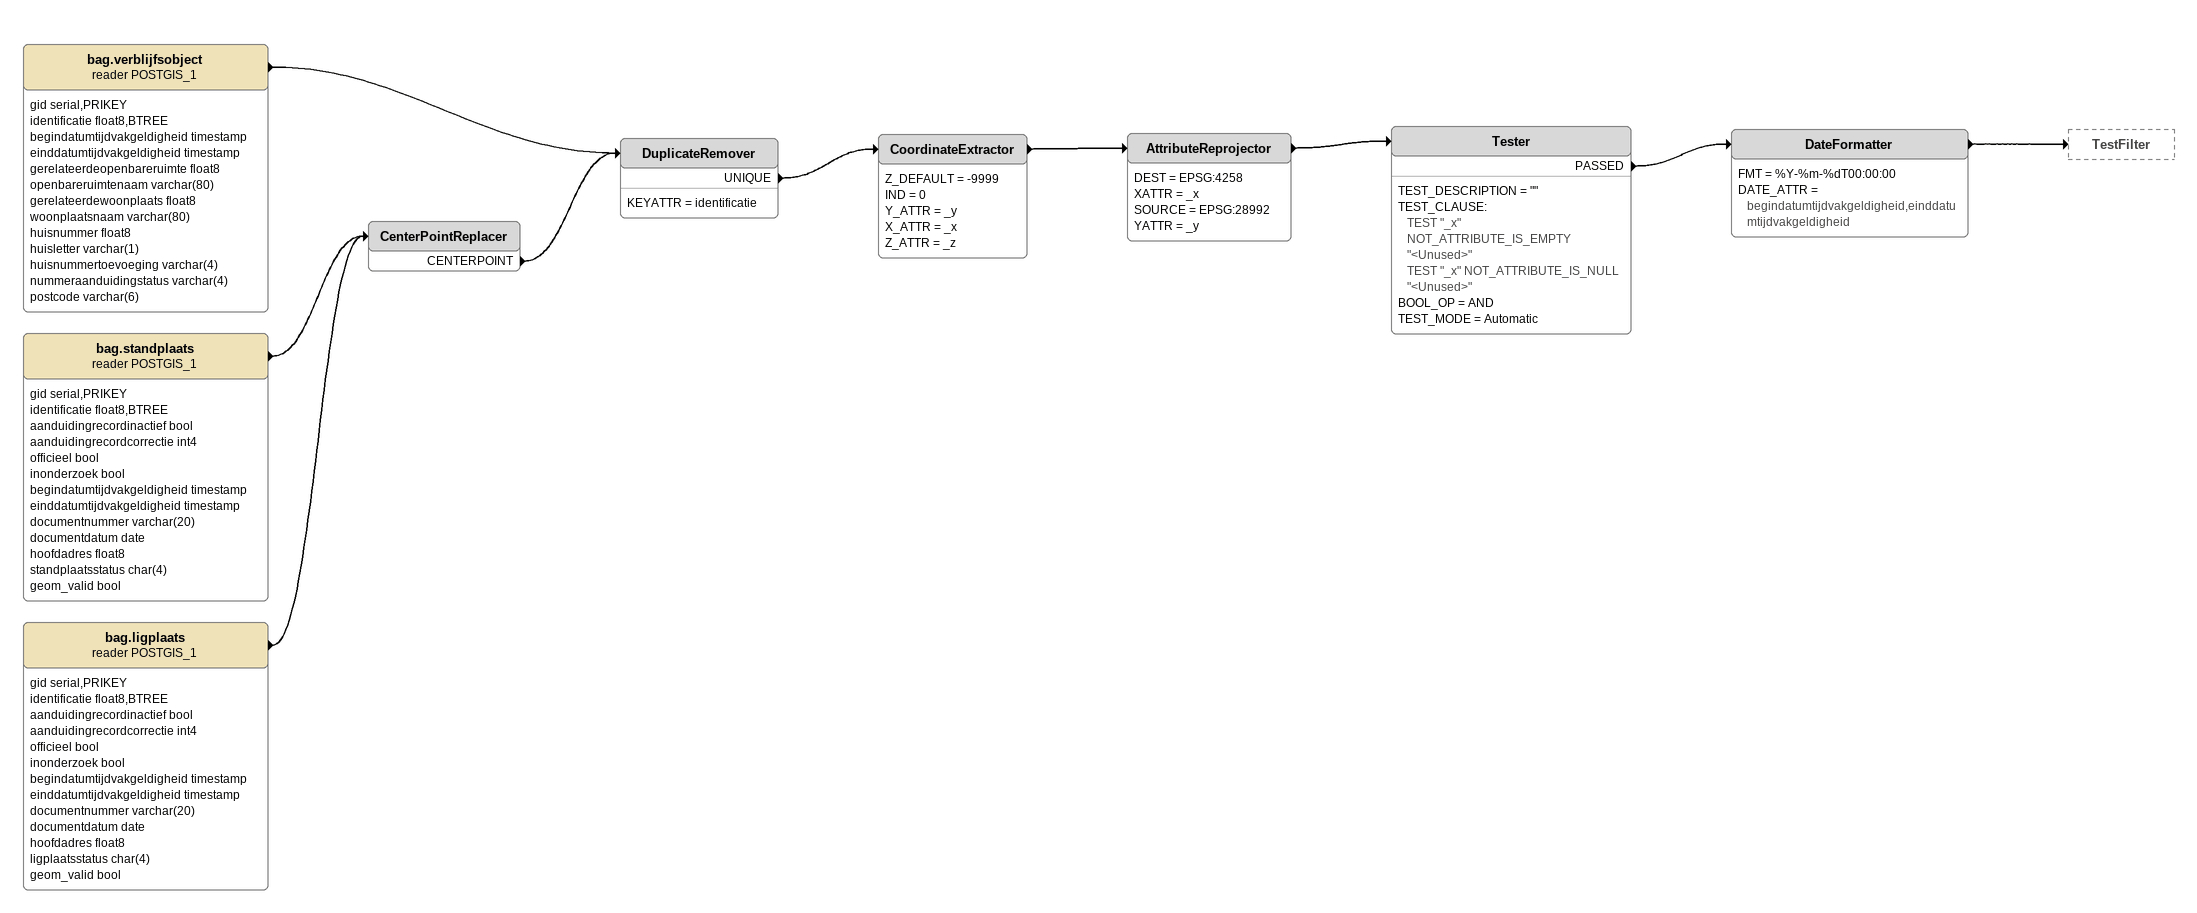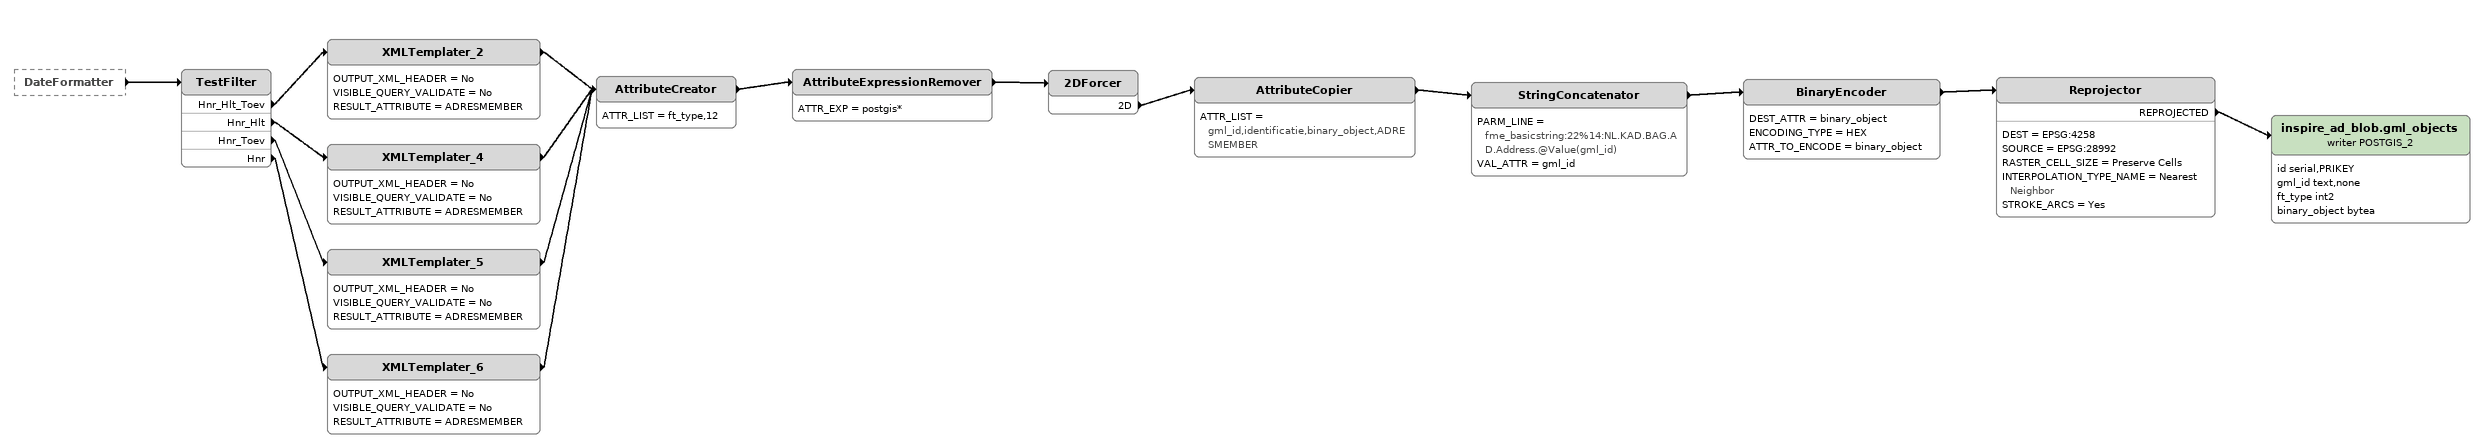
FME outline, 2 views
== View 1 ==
bag.standplaats (reader POSTGIS_1)
    attributes: gid serial,PRIKEY, identificatie float8,BTREE, aanduidingrecordinactief bool, aanduidingrecordcorrectie int4, officieel bool, inonderzoek bool, begindatumtijdvakgeldigheid timestamp, einddatumtijdvakgeldigheid timestamp, documentnummer varchar(20), documentdatum date, hoofdadres float8, standplaatsstatus char(4), geom_valid bool
    -> CenterPointReplacer
bag.ligplaats (reader POSTGIS_1)
    attributes: gid serial,PRIKEY, identificatie float8,BTREE, aanduidingrecordinactief bool, aanduidingrecordcorrectie int4, officieel bool, inonderzoek bool, begindatumtijdvakgeldigheid timestamp, einddatumtijdvakgeldigheid timestamp, documentnummer varchar(20), documentdatum date, hoofdadres float8, ligplaatsstatus char(4), geom_valid bool
    -> CenterPointReplacer
CenterPointReplacer
    CENTERPOINT -> DuplicateRemover
bag.verblijfsobject (reader POSTGIS_1)
    attributes: gid serial,PRIKEY, identificatie float8,BTREE, begindatumtijdvakgeldigheid timestamp, einddatumtijdvakgeldigheid timestamp, gerelateerdeopenbareruimte float8, openbareruimtenaam varchar(80), gerelateerdewoonplaats float8, woonplaatsnaam varchar(80), huisnummer float8, huisletter varchar(1), huisnummertoevoeging varchar(4), nummeraanduidingstatus varchar(4), postcode varchar(6)
    -> DuplicateRemover
DuplicateRemover
    KEYATTR = identificatie
    UNIQUE -> CoordinateExtractor
CoordinateExtractor
    Z_DEFAULT = -9999
    IND = 0
    Y_ATTR = _y
    X_ATTR = _x
    Z_ATTR = _z
    -> AttributeReprojector
AttributeReprojector
    DEST = EPSG:4258
    XATTR = _x
    SOURCE = EPSG:28992
    YATTR = _y
    -> Tester
Tester
    TEST_DESCRIPTION = ""
    TEST_CLAUSE:
      TEST "_x" NOT_ATTRIBUTE_IS_EMPTY "<Unused>"
      TEST "_x" NOT_ATTRIBUTE_IS_NULL "<Unused>"
    BOOL_OP = AND
    TEST_MODE = Automatic
    PASSED -> DateFormatter
DateFormatter
    FMT = %Y-%m-%dT00:00:00
    DATE_ATTR = begindatumtijdvakgeldigheid,einddatumtijdvakgeldigheid
    -> TestFilter

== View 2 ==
DateFormatter [outside]
    -> TestFilter
TestFilter
    Hnr_Hlt_Toev -> XMLTemplater_2
    Hnr_Hlt -> XMLTemplater_4
    Hnr_Toev -> XMLTemplater_5
    Hnr -> XMLTemplater_6
XMLTemplater_2
    OUTPUT_XML_HEADER = No
    VISIBLE_QUERY_VALIDATE = No
    RESULT_ATTRIBUTE = ADRESMEMBER
    -> AttributeCreator
XMLTemplater_4
    OUTPUT_XML_HEADER = No
    VISIBLE_QUERY_VALIDATE = No
    RESULT_ATTRIBUTE = ADRESMEMBER
    -> AttributeCreator
XMLTemplater_5
    OUTPUT_XML_HEADER = No
    VISIBLE_QUERY_VALIDATE = No
    RESULT_ATTRIBUTE = ADRESMEMBER
    -> AttributeCreator
XMLTemplater_6
    OUTPUT_XML_HEADER = No
    VISIBLE_QUERY_VALIDATE = No
    RESULT_ATTRIBUTE = ADRESMEMBER
    -> AttributeCreator
AttributeCreator
    ATTR_LIST = ft_type,12
    -> AttributeExpressionRemover
AttributeExpressionRemover
    ATTR_EXP = postgis*
    -> 2DForcer
2DForcer
    2D -> AttributeCopier
AttributeCopier
    ATTR_LIST = gml_id,identificatie,binary_object,ADRESMEMBER
    -> StringConcatenator
StringConcatenator
    PARM_LINE = fme_basicstring:22%14:NL.KAD.BAG.AD.Address.@Value(gml_id)
    VAL_ATTR = gml_id
    -> BinaryEncoder
BinaryEncoder
    DEST_ATTR = binary_object
    ENCODING_TYPE = HEX
    ATTR_TO_ENCODE = binary_object
    -> Reprojector
Reprojector
    DEST = EPSG:4258
    SOURCE = EPSG:28992
    RASTER_CELL_SIZE = Preserve Cells
    INTERPOLATION_TYPE_NAME = Nearest Neighbor
    STROKE_ARCS = Yes
    REPROJECTED -> inspire_ad_blob.gml_objects (writer POSTGIS_2)
inspire_ad_blob.gml_objects (writer POSTGIS_2)
    attributes: id serial,PRIKEY, gml_id text,none, ft_type int2, binary_object bytea
